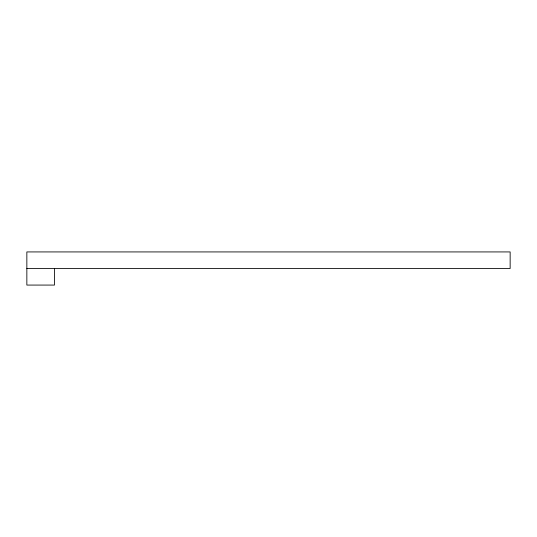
<?xml version="1.0" encoding="UTF-8"?>
<svg xmlns="http://www.w3.org/2000/svg" width="537" height="537" viewBox="0 0 537 537"><rect width="100%" height="100%" fill="white"/><g stroke="black" fill="none" stroke-linecap="round" stroke-linejoin="round"><path stroke-width="0.81" d="M26.85 268.5L510.15 268.5L510.15 251.927L26.85 251.927L26.85 285.073L54.465 285.073L54.465 268.5"/></g></svg>
